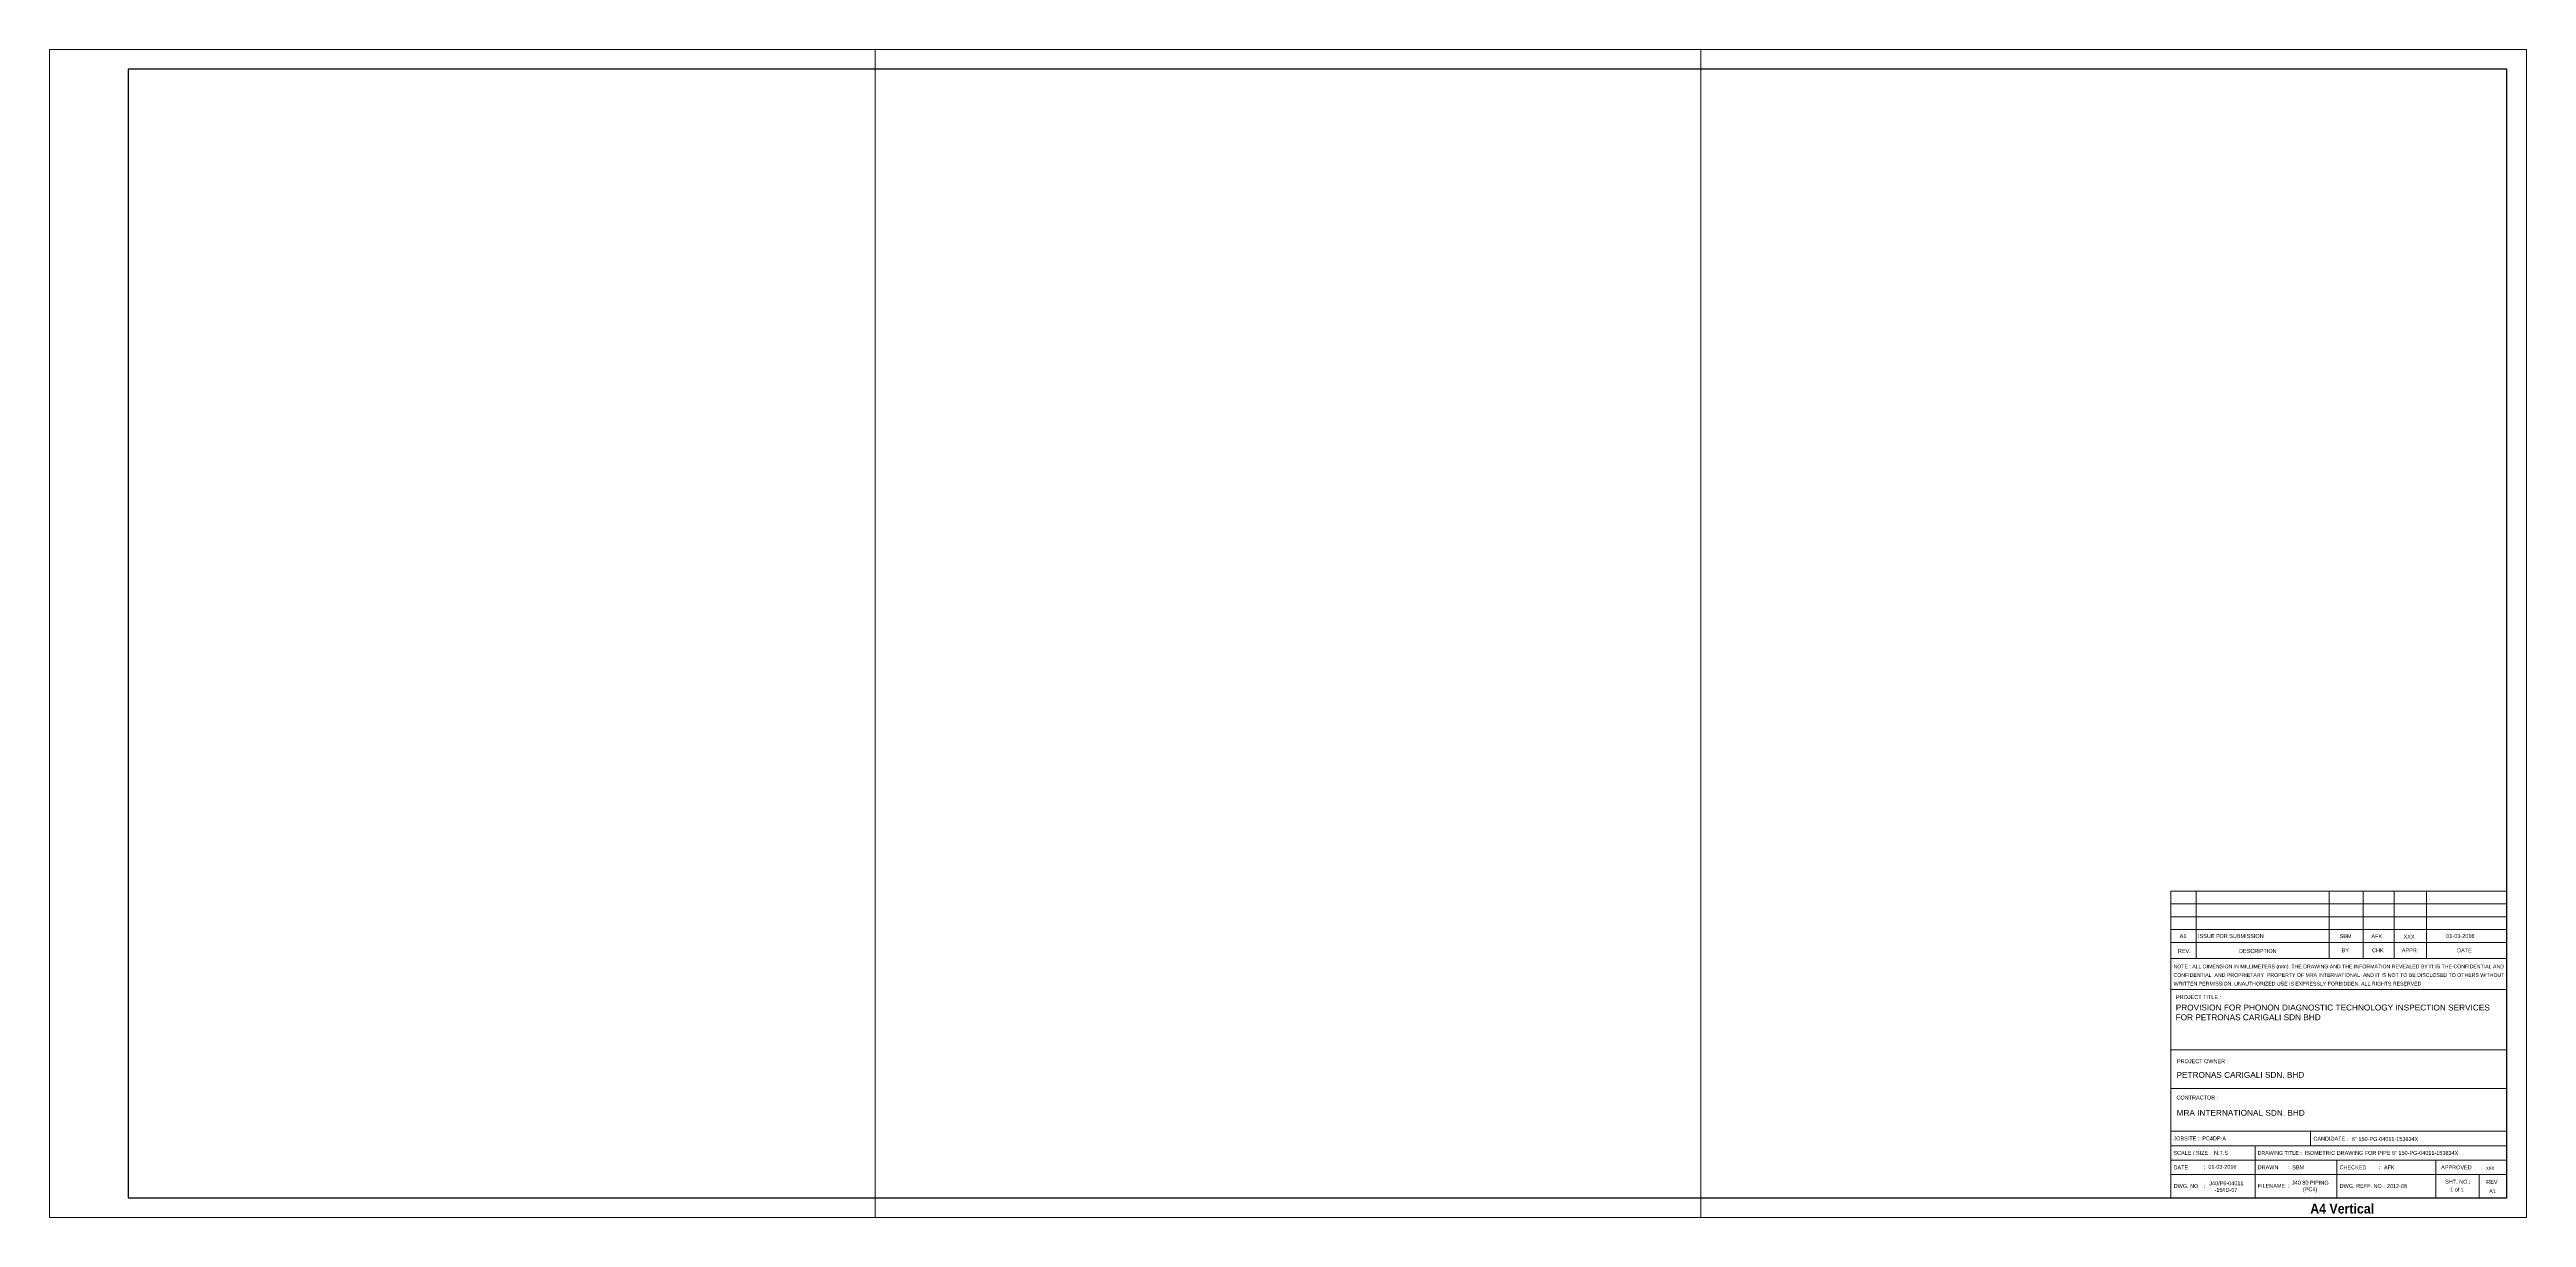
# Paper-space layout '3_A4_Vert' of a CAD drawing. Header units: millimetres. Extents: x -656 to -26, y -223 to 74.
import ezdxf
from ezdxf.enums import TextEntityAlignment as Align

# ---------------------------------------------------------------- set-up
doc = ezdxf.new("R2010")
doc.units = ezdxf.units.MM
doc.header["$MEASUREMENT"] = 0
doc.layers.get('Defpoints').update_dxf_attribs({"lineweight": 0})
doc.layers.add('TB', color=7, linetype='Continuous', lineweight=30)
doc.layers.add('TB text', color=7, linetype='Continuous', lineweight=0)
doc.styles.add('2.5', font='arialbd.ttf', dxfattribs={"height": 2.5})
doc.styles.add('ARIAL', font='arial.ttf')
doc.styles.get("Standard").update_dxf_attribs({"font": 'arial.ttf'})

psp = doc.layouts.new('3_A4_Vert')

# ---------------------------------------------------------------- linework, layer by layer
at = {"layer": 'Defpoints', "color": 3, "linetype": 'Continuous'}
for points in [[(-655.97, -222.8), (-445.97, -222.8), (-445.97, 74.2), (-655.97, 74.2), (-655.97, -222.8)], [(-445.97, -222.8), (-235.97, -222.8), (-235.97, 74.2), (-445.97, 74.2), (-445.97, -222.8)], [(-235.97, -222.8), (-25.97, -222.8), (-25.97, 74.2), (-235.97, 74.2), (-235.97, -222.8)]]:
    psp.add_lwpolyline(points, dxfattribs=at)
at = {"layer": 'Defpoints'}
psp.add_lwpolyline([(-635.97, -217.8), (-30.97, -217.8), (-30.97, 69.2), (-635.97, 69.2), (-635.97, -217.8)], close=True, dxfattribs=at)
at = {"layer": 'TB', "lineweight": 15}
for p, q in [((-116.43, -139.8), (-30.97, -139.8)), ((-116.43, -217.8), (-116.43, -139.8)), ((-116.43, -143.07), (-30.97, -143.07)), ((-110.02, -139.8), (-110.02, -156.94)), ((-76.13, -139.8), (-76.13, -156.94)), ((-67.54, -139.8), (-67.54, -156.94)), ((-59.62, -139.8), (-59.62, -156.94)), ((-51.37, -139.8), (-51.37, -156.94)), ((-116.43, -146.33), (-30.97, -146.33)), ((-116.43, -149.59), (-30.97, -149.59)), ((-116.43, -152.86), (-30.97, -152.86)), ((-116.43, -156.94), (-31.01, -156.94)), ((-116.43, -164.79), (-30.97, -164.79)), ((-116.43, -180.19), (-30.97, -180.19)), ((-116.43, -190.02), (-106.08, -190.02)), ((-30.97, -190.02), (-106.08, -190.02)), ((-116.43, -200.86), (-93.41, -200.86)), ((-93.41, -200.86), (-30.97, -200.86)), ((-80.92, -204.54), (-80.92, -200.86)), ((-116.43, -204.54), (-30.97, -204.54)), ((-95, -211.9), (-95, -204.54)), ((-93.41, -204.54), (-30.97, -204.54)), ((-116.43, -208.22), (-30.97, -208.22)), ((-116.43, -211.9), (-30.97, -211.9)), ((-95, -211.9), (-95, -217.8)), ((-74.19, -217.8), (-74.19, -208.22)), ((-48.99, -217.8), (-48.99, -208.22)), ((-38.01, -211.9), (-38.01, -217.8))]:
    psp.add_line(p, q, dxfattribs=at)
at = {"layer": 'TB', "linetype": 'Continuous'}
psp.add_lwpolyline([(-635.97, -217.8), (-30.97, -217.8), (-30.97, 69.2), (-635.97, 69.2), (-635.97, -217.8)], dxfattribs=at)

# ---------------------------------------------------------------- texts
at = {"layer": 'Defpoints', "style": '2.5', "width": 0.9}
psp.add_text('А4 Vertical', height=2.5, dxfattribs=at).set_placement((-80.97, -221.8))
at = {"layer": 'TB text', "lineweight": 15, "style": 'ARIAL'}
for s, height, p in [('A1', 1, (-114.18, -151.75)), ('ISSUE FOR SUBMISSION', 1, (-109.5, -151.73)), ('SBM', 1, (-73.48, -151.76)), ('AFK', 1, (-65.41, -151.76)), ('XXX', 1, (-57.22, -151.89)), ('01-03-2016', 1, (-46.35, -151.73)), ('REV.', 1, (-114.63, -155.53)), ('DESCRIPTION', 1, (-99.07, -155.53)), ('BY', 1, (-72.97, -155.36)), ('CHK', 1, (-65.25, -155.36)), ('APPR.', 1, (-57.69, -155.36)), ('DATE', 1, (-43.61, -155.36)), ('WRITTEN PERMISSION. UNAUTHORIZED USE IS EXPRESSLY FORBIDDEN. ALL RIGHTS RESERVED  ', 0.945, (-115.7, -163.81)), ('CONFIDENTIAL  AND PROPRIETARY  PROPERTY OF MRA INTERNATIONAL  AND IT IS NOT TO BE DISCLOSED TO OTHERS WITHOUT ', 0.94495, (-115.75, -161.62)), ('PROJECT TITLE :', 1, (-115.12, -167.27)), ('PROVISION FOR PHONON DIAGNOSTIC TECHNOLOGY INSPECTION SERVICES ', 1.5, (-115.17, -170.16)), ('FOR PETRONAS CARIGALI SDN BHD', 1.5, (-115.21, -172.64)), ('PROJECT OWNER :', 1, (-114.87, -183.57)), ('CONTRACTOR :', 1, (-114.99, -192.8)), ('JOBSITE :', 1, (-115.77, -203.19)), ('SCALE / SIZE :', 1, (-115.78, -206.89)), ('PC4DP-A', 1, (-108.44, -203.2)), ('N.T.S', 1, (-105.44, -206.88)), ('CANDIDATE :', 1, (-80.16, -203.26)), ('DATE', 1, (-115.76, -210.56)), (':', 1, (-108.1, -210.39)), ('01-03-2016', 1, (-106.89, -210.42)), ('DRAWN', 1, (-94.35, -210.54)), (':', 1, (-86.61, -210.47)), ('SBM', 1, (-85.54, -210.56)), ('CHECKED', 1, (-73.51, -210.55)), (':', 1, (-63.6, -210.48)), ('AFK', 1, (-62.22, -210.57)), ('APPROVED', 1, (-47.67, -210.55)), ('SHT. NO.:', 1, (-46.65, -214.21)), (':', 1, (-37.62, -210.54)), ('xxx', 1, (-36.27, -210.65)), ('REV', 1, (-36.19, -214.26)), ('DWG. NO', 1, (-115.72, -215.3)), (':', 1, (-108.09, -215.27)), ('FILENAME', 1, (-94.34, -215.26)), (':', 1, (-86.58, -215.23)), ('DWG. REFF. NO :', 1, (-73.49, -215.27)), ('2012-08', 1, (-61.48, -215.32)), ('A1', 1, (-35.47, -216.61))]:
    psp.add_text(s, height=height, dxfattribs=at).set_placement(p)
for s, height, p, p2 in [('NOTE : ALL DIMENSION IN MILLIMETERS (mm). THE DRAWING AND THE INFORMATION REVEALED BY IT IS THE CONFIDENTIAL AND ', 0.94495, (-115.76, -159.44), (-31.34, -159.44)), ('DRAWING TITLE :', 0.9557, (-94.34, -206.88), (-83.14, -206.88))]:
    psp.add_text(s, height=height, dxfattribs=at).set_placement(p, p2, align=Align.ALIGNED)
at = {"layer": 'TB text'}
for s, p in [('PETRONAS CARIGALI SDN. BHD', (-114.97, -187.29)), ('MRA INTERNATIONAL SDN. BHD', (-114.96, -196.94))]:
    psp.add_text(s, height=1.5, rotation=360, dxfattribs=at).set_placement(p)
for s, p in [('ISOMETRIC DRAWING FOR PIPE 6" 150-PG-04011-153834X', (-82.39, -206.88)), ('6" 150-PG-04011-153834X', (-70.37, -203.34)), ('J40/P6-04011', (-106.65, -214.6)), ('J40 80 PIPING', (-85.62, -214.46)), ('-15/ID-07', (-105.31, -216.29)), ('(PC4)', (-82.83, -216.15))]:
    psp.add_text(s, height=1, dxfattribs=at).set_placement(p)
at = {"layer": 'TB text', "color": 7, "style": 'ARIAL'}
psp.add_text('1 of 1', height=1, dxfattribs=at).set_placement((-45.36, -216.19))

# ---------------------------------------------------------------- viewports
at = {"layer": 'Defpoints'}
vp = psp.add_viewport(center=(-333.47, -74.3), size=(605, 287), view_center_point=(-1644.02, -192.92), view_height=2296, dxfattribs=at)
vp.dxf.flags = 0x10000  # cut along an outline
vp.dxf.clipping_boundary_handle = psp.add_lwpolyline([(-635.97, -217.8), (-30.97, -217.8), (-30.97, 69.2), (-635.97, 69.2), (-635.97, -217.8)], format="xyb", close=True, dxfattribs={"invisible": 1}).dxf.handle

doc.saveas('drawing.dxf')
